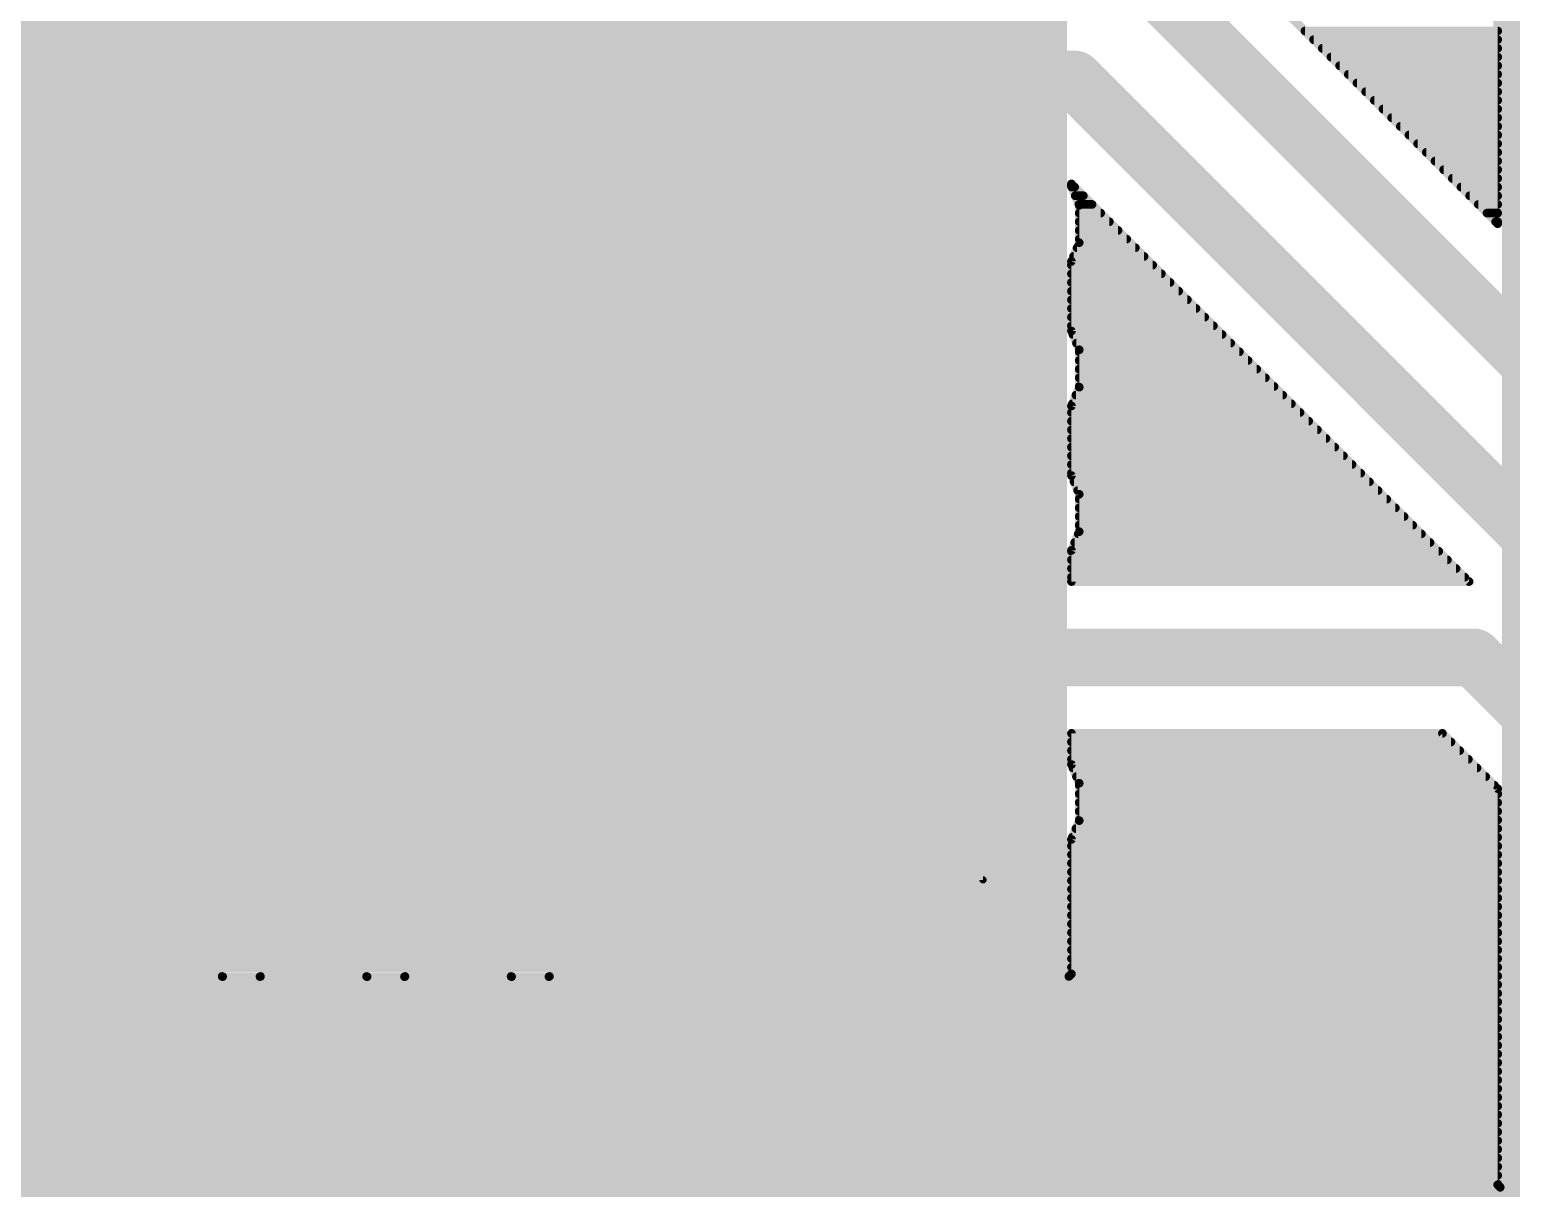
# Model space of a CAD drawing. Extents: x -14 to 106, y -12 to 107.
# Drawn here: x 48.03 to 74.08, y 18.87 to 39.34 of the extents above; entities that cross this region are included whole.
import ezdxf

# ---------------------------------------------------------------- set-up
doc = ezdxf.new("R2010")
doc.units = 0
for name, color, linetype in [('16', 132, 'CONTINUOUS'), ('17', 110, 'CONTINUOUS'), ('21', 253, 'CONTINUOUS'), ('42', 132, 'CONTINUOUS')]:
    doc.layers.add(name, color=color, linetype=linetype)

# ---------------------------------------------------------------- blocks, each defined once
blk = doc.blocks.new('RECT')
blk.add_solid([(-0.5, -0.5), (0.5, -0.5), (-0.5, 0.5), (0.5, 0.5)])
blk = doc.blocks.new('OFFSETP100')
at = {"const_width": 1}
blk.add_lwpolyline([(0, 0), (1, 0)], dxfattribs=at)
at = {"const_width": 0.5}
for points in [[(0, 0.25, 1), (0, -0.25)], [(1, -0.25, 1), (1, 0.25)]]:
    blk.add_lwpolyline(points, format="xyb", dxfattribs=at)

msp = doc.modelspace()

# ---------------------------------------------------------------- linework, layer by layer
at = {"layer": '16'}
for points, const_width in [([(73.844, 35.9313), (67.9779, 41.7974)], 0.1524), ([(75.6277, 32.2607), (66.8468, 41.0416)], 1.016), ([(73.844, 41.1137), (73.844, 35.9313)], 0.1524), ([(70.4561, 39.3192), (73.844, 39.3192)], 0.1524), ([(70.6085, 39.1668), (73.844, 39.1668)], 0.1524), ([(70.7609, 39.0144), (73.844, 39.0144)], 0.1524), ([(66.4022, 38.4672), (63.1855, 38.4672)], 1.016), ([(77.6125, 27.2569), (66.4022, 38.4672)], 1.016), ([(70.9133, 38.862), (73.844, 38.862)], 0.1524), ([(71.0657, 38.7096), (73.844, 38.7096)], 0.1524), ([(71.2181, 38.5572), (73.844, 38.5572)], 0.1524), ([(71.3705, 38.4048), (73.844, 38.4048)], 0.1524), ([(71.5229, 38.2524), (73.844, 38.2524)], 0.1524), ([(71.6753, 38.1), (73.844, 38.1)], 0.1524), ([(71.8277, 37.9476), (73.844, 37.9476)], 0.1524), ([(71.9801, 37.7952), (73.844, 37.7952)], 0.1524), ([(72.1325, 37.6428), (73.844, 37.6428)], 0.1524), ([(72.2849, 37.4904), (73.844, 37.4904)], 0.1524), ([(72.4373, 37.338), (73.844, 37.338)], 0.1524), ([(72.5897, 37.1856), (73.844, 37.1856)], 0.1524), ([(72.7421, 37.0332), (73.844, 37.0332)], 0.1524), ([(72.8945, 36.8808), (73.844, 36.8808)], 0.1524), ([(73.0469, 36.7284), (73.844, 36.7284)], 0.1524), ([(66.3503, 36.585), (66.3503, 36.6323)], 0.1524), ([(66.3503, 36.6323), (73.3412, 29.6414)], 0.1524), ([(66.4867, 36.2556), (66.3503, 36.585)], 0.1524), ([(66.354, 36.576), (66.4066, 36.576)], 0.1524), ([(66.4171, 36.4236), (66.559, 36.4236)], 0.1524), ([(73.1993, 36.576), (73.844, 36.576)], 0.1524), ([(73.3517, 36.4236), (73.844, 36.4236)], 0.1524), ([(66.4803, 36.2712), (66.7114, 36.2712)], 0.1524), ([(66.4867, 35.5988), (66.4867, 36.2556)], 0.1524), ([(73.5041, 36.2712), (73.844, 36.2712)], 0.1524), ([(66.4867, 36.1188), (66.8638, 36.1188)], 0.1524), ([(66.4867, 35.9664), (67.0162, 35.9664)], 0.1524), ([(73.6565, 36.1188), (73.844, 36.1188)], 0.1524), ([(73.8089, 35.9664), (73.844, 35.9664)], 0.1524), ([(66.4867, 35.814), (67.1686, 35.814)], 0.1524), ([(66.4867, 35.6616), (67.321, 35.6616)], 0.1524), ([(66.3503, 35.2694), (66.4867, 35.5988)], 0.1524), ([(66.3865, 35.3568), (67.6258, 35.3568)], 0.1524), ([(66.4496, 35.5092), (67.4734, 35.5092)], 0.1524), ([(66.3503, 34.045), (66.3503, 35.2694)], 0.1524), ([(66.3503, 35.2044), (67.7782, 35.2044)], 0.1524), ([(66.3503, 35.052), (67.9306, 35.052)], 0.1524), ([(66.3503, 34.8996), (68.083, 34.8996)], 0.1524), ([(66.3503, 34.7472), (68.2354, 34.7472)], 0.1524), ([(66.3503, 34.5948), (68.3878, 34.5948)], 0.1524), ([(66.3503, 34.4424), (68.5402, 34.4424)], 0.1524), ([(66.3503, 34.29), (68.6926, 34.29)], 0.1524), ([(66.3503, 34.1376), (68.845, 34.1376)], 0.1524), ([(66.4867, 33.7156), (66.3503, 34.045)], 0.1524), ([(66.375, 33.9852), (68.9974, 33.9852)], 0.1524), ([(66.4382, 33.8328), (69.1498, 33.8328)], 0.1524), ([(66.4867, 33.0588), (66.4867, 33.7156)], 0.1524), ([(66.4867, 33.6804), (69.3022, 33.6804)], 0.1524), ([(66.4867, 33.528), (69.4546, 33.528)], 0.1524), ([(66.4867, 33.3756), (69.607, 33.3756)], 0.1524), ([(66.3503, 32.7294), (66.4867, 33.0588)], 0.1524), ([(66.4867, 33.2232), (69.7594, 33.2232)], 0.1524), ([(66.4867, 33.0708), (69.9118, 33.0708)], 0.1524), ([(66.3654, 32.766), (70.2166, 32.766)], 0.1524), ([(66.4286, 32.9184), (70.0642, 32.9184)], 0.1524), ([(66.3503, 31.505), (66.3503, 32.7294)], 0.1524), ([(66.3503, 32.6136), (70.369, 32.6136)], 0.1524), ([(66.3503, 32.4612), (70.5214, 32.4612)], 0.1524), ([(66.3503, 32.3088), (70.6738, 32.3088)], 0.1524), ([(66.3503, 32.1564), (70.8262, 32.1564)], 0.1524), ([(66.3503, 32.004), (70.9786, 32.004)], 0.1524), ([(66.3503, 31.8516), (71.131, 31.8516)], 0.1524), ([(66.3503, 31.6992), (71.2834, 31.6992)], 0.1524), ([(66.3503, 31.5468), (71.4358, 31.5468)], 0.1524), ([(66.4867, 31.1756), (66.3503, 31.505)], 0.1524), ([(66.3961, 31.3944), (71.5882, 31.3944)], 0.1524), ([(66.4592, 31.242), (71.7406, 31.242)], 0.1524), ([(66.4867, 30.5188), (66.4867, 31.1756)], 0.1524), ([(66.4867, 31.0896), (71.893, 31.0896)], 0.1524), ([(66.4867, 30.9372), (72.0454, 30.9372)], 0.1524), ([(66.4867, 30.7848), (72.1978, 30.7848)], 0.1524), ([(66.3503, 30.1894), (66.4867, 30.5188)], 0.1524), ([(66.4706, 30.48), (72.5026, 30.48)], 0.1524), ([(66.4867, 30.6324), (72.3502, 30.6324)], 0.1524), ([(66.3503, 29.6414), (66.3503, 30.1894)], 0.1524), ([(66.3503, 30.1752), (72.8074, 30.1752)], 0.1524), ([(66.4075, 30.3276), (72.655, 30.3276)], 0.1524), ([(66.3503, 30.0228), (72.9598, 30.0228)], 0.1524), ([(66.3503, 29.8704), (73.1122, 29.8704)], 0.1524), ([(66.3503, 29.718), (73.2646, 29.718)], 0.1524), ([(73.3412, 29.6414), (66.3503, 29.6414)], 0.1524), ([(63.1855, 28.3072), (73.4252, 28.3072)], 1.016), ([(73.4252, 28.3072), (79.4793, 22.2531)], 1.016), ([(66.3503, 26.425), (66.3503, 26.973)], 0.1524), ([(66.3503, 26.973), (72.8725, 26.973)], 0.1524), ([(66.3503, 26.8224), (73.0231, 26.8224)], 0.1524), ([(72.8725, 26.973), (73.844, 26.0015)], 0.1524), ([(66.3503, 26.67), (73.1755, 26.67)], 0.1524), ([(66.3503, 26.5176), (73.3279, 26.5176)], 0.1524), ([(66.4867, 26.0956), (66.3503, 26.425)], 0.1524), ([(66.375, 26.3652), (73.4803, 26.3652)], 0.1524), ([(66.4382, 26.2128), (73.6327, 26.2128)], 0.1524), ([(66.4867, 25.4388), (66.4867, 26.0956)], 0.1524), ([(66.4867, 26.0604), (73.7851, 26.0604)], 0.1524), ([(73.844, 26.0015), (73.844, 19.0371)], 0.1524), ([(66.4867, 25.908), (73.844, 25.908)], 0.1524), ([(66.4867, 25.7556), (73.844, 25.7556)], 0.1524), ([(66.4867, 25.6032), (73.844, 25.6032)], 0.1524), ([(66.3503, 25.1094), (66.4867, 25.4388)], 0.1524), ([(66.4286, 25.2984), (73.844, 25.2984)], 0.1524), ([(66.4867, 25.4508), (73.844, 25.4508)], 0.1524), ([(66.3503, 22.744), (66.3503, 25.1094)], 0.1524), ([(66.3503, 24.9936), (73.844, 24.9936)], 0.1524), ([(66.3654, 25.146), (73.844, 25.146)], 0.1524), ([(66.3503, 24.8412), (73.844, 24.8412)], 0.1524), ([(66.3503, 24.6888), (73.844, 24.6888)], 0.1524), ([(66.3503, 24.5364), (73.844, 24.5364)], 0.1524), ([(66.3503, 24.384), (73.844, 24.384)], 0.1524), ([(66.3503, 24.2316), (73.844, 24.2316)], 0.1524), ([(66.3503, 24.0792), (73.844, 24.0792)], 0.1524), ([(66.3503, 23.9268), (73.844, 23.9268)], 0.1524), ([(66.3503, 23.7744), (73.844, 23.7744)], 0.1524), ([(66.3503, 23.622), (73.844, 23.622)], 0.1524), ([(66.3503, 23.4696), (73.844, 23.4696)], 0.1524), ([(66.3503, 23.3172), (73.844, 23.3172)], 0.1524), ([(66.3503, 23.1648), (73.844, 23.1648)], 0.1524), ([(66.3503, 23.0124), (73.844, 23.0124)], 0.1524), ([(66.3503, 22.86), (73.844, 22.86)], 0.1524), ([(41.7982, 22.6994), (51.4188, 22.6994)], 0.1524), ([(51.4188, 22.6994), (51.4271, 22.696)], 0.1524), ([(51.4271, 22.696), (52.0839, 22.696)], 0.1524), ([(52.0839, 22.696), (52.0922, 22.6994)], 0.1524), ([(52.0922, 22.6994), (53.9588, 22.6994)], 0.1524), ([(53.9588, 22.6994), (53.9671, 22.696)], 0.1524), ([(53.9671, 22.696), (54.6239, 22.696)], 0.1524), ([(54.6239, 22.696), (54.6322, 22.6994)], 0.1524), ([(54.6322, 22.6994), (56.4988, 22.6994)], 0.1524), ([(56.4988, 22.6994), (56.5071, 22.696)], 0.1524), ([(56.5071, 22.696), (57.1639, 22.696)], 0.1524), ([(57.1639, 22.696), (57.1722, 22.6994)], 0.1524), ([(57.1722, 22.6994), (66.3056, 22.6994)], 0.1524), ([(66.3056, 22.6994), (66.3503, 22.744)], 0.1524), ([(66.3138, 22.7076), (73.844, 22.7076)], 0.1524), ([(34.6858, 22.5552), (73.844, 22.5552)], 0.1524), ([(34.6858, 22.4028), (73.844, 22.4028)], 0.1524), ([(34.6858, 22.2504), (73.844, 22.2504)], 0.1524), ([(34.6858, 22.098), (73.844, 22.098)], 0.1524), ([(34.6858, 21.9456), (73.844, 21.9456)], 0.1524), ([(34.6858, 21.7932), (73.844, 21.7932)], 0.1524), ([(34.6858, 21.6408), (73.844, 21.6408)], 0.1524), ([(34.6858, 21.4884), (73.844, 21.4884)], 0.1524), ([(34.6858, 21.336), (73.844, 21.336)], 0.1524), ([(34.6858, 21.1836), (73.844, 21.1836)], 0.1524), ([(34.6858, 21.0312), (73.844, 21.0312)], 0.1524), ([(34.6858, 20.8788), (73.844, 20.8788)], 0.1524), ([(34.6858, 20.7264), (73.844, 20.7264)], 0.1524), ([(34.6858, 20.574), (73.844, 20.574)], 0.1524), ([(34.6858, 20.4216), (73.844, 20.4216)], 0.1524), ([(34.6858, 20.2692), (73.844, 20.2692)], 0.1524), ([(34.6858, 20.1168), (73.844, 20.1168)], 0.1524), ([(34.6858, 19.9644), (73.844, 19.9644)], 0.1524), ([(34.6858, 19.812), (73.844, 19.812)], 0.1524), ([(1.0922, 19.5072), (73.844, 19.5072)], 0.1524), ([(34.6507, 19.6596), (73.844, 19.6596)], 0.1524), ([(1.0922, 19.3548), (73.844, 19.3548)], 0.1524), ([(1.0922, 19.2024), (73.844, 19.2024)], 0.1524), ([(1.0922, 19.05), (73.844, 19.05)], 0.1524), ([(73.844, 19.0371), (73.8886, 18.9925)], 0.1524), ([(73.8886, 18.9925), (84.4858, 18.9925)], 0.1524), ([(1.0922, 18.8976), (103.6066, 18.8976)], 0.1524)]:
    msp.add_lwpolyline(points, dxfattribs=dict(at, const_width=const_width))
for points, const_width in [([(70.4561, 39.3573, 1), (70.4561, 39.2811)], 0.0762), ([(73.844, 39.2811, 1), (73.844, 39.3573)], 0.0762), ([(70.6085, 39.2049, 1), (70.6085, 39.1287)], 0.0762), ([(70.7609, 39.0525, 1), (70.7609, 38.9763)], 0.0762), ([(73.844, 39.1287, 1), (73.844, 39.2049)], 0.0762), ([(73.844, 38.9763, 1), (73.844, 39.0525)], 0.0762), ([(63.1855, 38.7212, 1), (63.1855, 38.2132)], 0.508), ([(66.5818, 38.6468, 1), (66.2226, 38.2876)], 0.508), ([(66.4022, 38.2132, 1), (66.4022, 38.7212)], 0.508), ([(70.9133, 38.9001, 1), (70.9133, 38.8239)], 0.0762), ([(73.844, 38.8239, 1), (73.844, 38.9001)], 0.0762), ([(71.0657, 38.7477, 1), (71.0657, 38.6715)], 0.0762), ([(71.2181, 38.5953, 1), (71.2181, 38.5191)], 0.0762), ([(73.844, 38.6715, 1), (73.844, 38.7477)], 0.0762), ([(73.844, 38.5191, 1), (73.844, 38.5953)], 0.0762), ([(71.3705, 38.4429, 1), (71.3705, 38.3667)], 0.0762), ([(71.5229, 38.2905, 1), (71.5229, 38.2143)], 0.0762), ([(73.844, 38.3667, 1), (73.844, 38.4429)], 0.0762), ([(73.844, 38.2143, 1), (73.844, 38.2905)], 0.0762), ([(71.6753, 38.1381, 1), (71.6753, 38.0619)], 0.0762), ([(73.844, 38.0619, 1), (73.844, 38.1381)], 0.0762), ([(71.8277, 37.9857, 1), (71.8277, 37.9095)], 0.0762), ([(71.9801, 37.8333, 1), (71.9801, 37.7571)], 0.0762), ([(73.844, 37.9095, 1), (73.844, 37.9857)], 0.0762), ([(73.844, 37.7571, 1), (73.844, 37.8333)], 0.0762), ([(72.1325, 37.6809, 1), (72.1325, 37.6047)], 0.0762), ([(72.2849, 37.5285, 1), (72.2849, 37.4523)], 0.0762), ([(73.844, 37.6047, 1), (73.844, 37.6809)], 0.0762), ([(73.844, 37.4523, 1), (73.844, 37.5285)], 0.0762), ([(72.4373, 37.3761, 1), (72.4373, 37.2999)], 0.0762), ([(72.5897, 37.2237, 1), (72.5897, 37.1475)], 0.0762), ([(73.844, 37.2999, 1), (73.844, 37.3761)], 0.0762), ([(73.844, 37.1475, 1), (73.844, 37.2237)], 0.0762), ([(72.7421, 37.0713, 1), (72.7421, 36.9951)], 0.0762), ([(73.844, 36.9951, 1), (73.844, 37.0713)], 0.0762), ([(72.8945, 36.9189, 1), (72.8945, 36.8427)], 0.0762), ([(73.0469, 36.7665, 1), (73.0469, 36.6903)], 0.0762), ([(73.844, 36.8427, 1), (73.844, 36.9189)], 0.0762), ([(73.844, 36.6903, 1), (73.844, 36.7665)], 0.0762), ([(66.3772, 36.6593, 1), (66.3233, 36.6054)], 0.0762), ([(66.3884, 36.6323, 1), (66.3122, 36.6323)], 0.0762), ([(66.3855, 36.5996, 1), (66.3151, 36.5704)], 0.0762), ([(66.3122, 36.585, 1), (66.3884, 36.585)], 0.0762), ([(66.354, 36.6141, 1), (66.354, 36.5379)], 0.0762), ([(66.4171, 36.4617, 1), (66.4171, 36.3855)], 0.0762), ([(66.4066, 36.5379, 1), (66.4066, 36.6141)], 0.0762), ([(66.559, 36.3855, 1), (66.559, 36.4617)], 0.0762), ([(73.1993, 36.6141, 1), (73.1993, 36.5379)], 0.0762), ([(73.3517, 36.4617, 1), (73.3517, 36.3855)], 0.0762), ([(73.844, 36.5379, 1), (73.844, 36.6141)], 0.0762), ([(73.844, 36.3855, 1), (73.844, 36.4617)], 0.0762), ([(66.4803, 36.3093, 1), (66.4803, 36.2331)], 0.0762), ([(66.5248, 36.2556, 1), (66.4486, 36.2556)], 0.0762), ([(66.4515, 36.2411, 1), (66.5219, 36.2702)], 0.0762), ([(66.7114, 36.2331, 1), (66.7114, 36.3093)], 0.0762), ([(73.5041, 36.3093, 1), (73.5041, 36.2331)], 0.0762), ([(73.844, 36.2331, 1), (73.844, 36.3093)], 0.0762), ([(66.4867, 36.1569, 1), (66.4867, 36.0807)], 0.0762), ([(66.4867, 36.0045, 1), (66.4867, 35.9283)], 0.0762), ([(66.8638, 36.0807, 1), (66.8638, 36.1569)], 0.0762), ([(67.0162, 35.9283, 1), (67.0162, 36.0045)], 0.0762), ([(73.6565, 36.1569, 1), (73.6565, 36.0807)], 0.0762), ([(73.8089, 36.0045, 1), (73.8089, 35.9283)], 0.0762), ([(73.8059, 35.9313, 1), (73.8821, 35.9313)], 0.0762), ([(73.8171, 35.9043, 1), (73.8709, 35.9582)], 0.0762), ([(73.844, 36.0807, 1), (73.844, 36.1569)], 0.0762), ([(73.844, 35.9283, 1), (73.844, 36.0045)], 0.0762), ([(66.4867, 35.8521, 1), (66.4867, 35.7759)], 0.0762), ([(66.4867, 35.6997, 1), (66.4867, 35.6235)], 0.0762), ([(67.1686, 35.7759, 1), (67.1686, 35.8521)], 0.0762), ([(67.321, 35.6235, 1), (67.321, 35.6997)], 0.0762), ([(66.3865, 35.3949, 1), (66.3865, 35.3187)], 0.0762), ([(66.4496, 35.5473, 1), (66.4496, 35.4711)], 0.0762), ([(66.4486, 35.5988, 1), (66.5248, 35.5988)], 0.0762), ([(66.5219, 35.5842, 1), (66.4515, 35.6133)], 0.0762), ([(67.4734, 35.4711, 1), (67.4734, 35.5473)], 0.0762), ([(67.6258, 35.3187, 1), (67.6258, 35.3949)], 0.0762), ([(66.3884, 35.2694, 1), (66.3122, 35.2694)], 0.0762), ([(66.3151, 35.284, 1), (66.3855, 35.2548)], 0.0762), ([(66.3503, 35.2425, 1), (66.3503, 35.1663)], 0.0762), ([(67.7782, 35.1663, 1), (67.7782, 35.2425)], 0.0762), ([(66.3503, 35.0901, 1), (66.3503, 35.0139)], 0.0762), ([(66.3503, 34.9377, 1), (66.3503, 34.8615)], 0.0762), ([(67.9306, 35.0139, 1), (67.9306, 35.0901)], 0.0762), ([(68.083, 34.8615, 1), (68.083, 34.9377)], 0.0762), ([(66.3503, 34.7853, 1), (66.3503, 34.7091)], 0.0762), ([(66.3503, 34.6329, 1), (66.3503, 34.5567)], 0.0762), ([(68.2354, 34.7091, 1), (68.2354, 34.7853)], 0.0762), ([(68.3878, 34.5567, 1), (68.3878, 34.6329)], 0.0762), ([(66.3503, 34.4805, 1), (66.3503, 34.4043)], 0.0762), ([(68.5402, 34.4043, 1), (68.5402, 34.4805)], 0.0762), ([(66.3503, 34.3281, 1), (66.3503, 34.2519)], 0.0762), ([(66.3503, 34.1757, 1), (66.3503, 34.0995)], 0.0762), ([(68.6926, 34.2519, 1), (68.6926, 34.3281)], 0.0762), ([(68.845, 34.0995, 1), (68.845, 34.1757)], 0.0762), ([(66.3855, 34.0596, 1), (66.3151, 34.0304)], 0.0762), ([(66.3122, 34.045, 1), (66.3884, 34.045)], 0.0762), ([(66.375, 34.0233, 1), (66.375, 33.9471)], 0.0762), ([(66.4382, 33.8709, 1), (66.4382, 33.7947)], 0.0762), ([(68.9974, 33.9471, 1), (68.9974, 34.0233)], 0.0762), ([(69.1498, 33.7947, 1), (69.1498, 33.8709)], 0.0762), ([(66.5248, 33.7156, 1), (66.4486, 33.7156)], 0.0762), ([(66.4867, 33.7185, 1), (66.4867, 33.6423)], 0.0762), ([(66.4515, 33.7011, 1), (66.5219, 33.7302)], 0.0762), ([(69.3022, 33.6423, 1), (69.3022, 33.7185)], 0.0762), ([(66.4867, 33.5661, 1), (66.4867, 33.4899)], 0.0762), ([(66.4867, 33.4137, 1), (66.4867, 33.3375)], 0.0762), ([(69.4546, 33.4899, 1), (69.4546, 33.5661)], 0.0762), ([(69.607, 33.3375, 1), (69.607, 33.4137)], 0.0762), ([(66.4867, 33.2613, 1), (66.4867, 33.1851)], 0.0762), ([(66.4867, 33.1089, 1), (66.4867, 33.0327)], 0.0762), ([(66.4486, 33.0588, 1), (66.5248, 33.0588)], 0.0762), ([(66.5219, 33.0442, 1), (66.4515, 33.0733)], 0.0762), ([(69.7594, 33.1851, 1), (69.7594, 33.2613)], 0.0762), ([(69.9118, 33.0327, 1), (69.9118, 33.1089)], 0.0762), ([(66.3654, 32.8041, 1), (66.3654, 32.7279)], 0.0762), ([(66.4286, 32.9565, 1), (66.4286, 32.8803)], 0.0762), ([(70.0642, 32.8803, 1), (70.0642, 32.9565)], 0.0762), ([(70.2166, 32.7279, 1), (70.2166, 32.8041)], 0.0762), ([(66.3884, 32.7294, 1), (66.3122, 32.7294)], 0.0762), ([(66.3151, 32.744, 1), (66.3855, 32.7148)], 0.0762), ([(66.3503, 32.6517, 1), (66.3503, 32.5755)], 0.0762), ([(70.369, 32.5755, 1), (70.369, 32.6517)], 0.0762), ([(66.3503, 32.4993, 1), (66.3503, 32.4231)], 0.0762), ([(66.3503, 32.3469, 1), (66.3503, 32.2707)], 0.0762), ([(70.5214, 32.4231, 1), (70.5214, 32.4993)], 0.0762), ([(70.6738, 32.2707, 1), (70.6738, 32.3469)], 0.0762), ([(66.3503, 32.1945, 1), (66.3503, 32.1183)], 0.0762), ([(66.3503, 32.0421, 1), (66.3503, 31.9659)], 0.0762), ([(70.8262, 32.1183, 1), (70.8262, 32.1945)], 0.0762), ([(70.9786, 31.9659, 1), (70.9786, 32.0421)], 0.0762), ([(66.3503, 31.8897, 1), (66.3503, 31.8135)], 0.0762), ([(71.131, 31.8135, 1), (71.131, 31.8897)], 0.0762), ([(66.3503, 31.7373, 1), (66.3503, 31.6611)], 0.0762), ([(66.3503, 31.5849, 1), (66.3503, 31.5087)], 0.0762), ([(66.3855, 31.5196, 1), (66.3151, 31.4904)], 0.0762), ([(66.3122, 31.505, 1), (66.3884, 31.505)], 0.0762), ([(71.2834, 31.6611, 1), (71.2834, 31.7373)], 0.0762), ([(71.4358, 31.5087, 1), (71.4358, 31.5849)], 0.0762), ([(66.3961, 31.4325, 1), (66.3961, 31.3563)], 0.0762), ([(66.4592, 31.2801, 1), (66.4592, 31.2039)], 0.0762), ([(71.5882, 31.3563, 1), (71.5882, 31.4325)], 0.0762), ([(71.7406, 31.2039, 1), (71.7406, 31.2801)], 0.0762), ([(66.5248, 31.1756, 1), (66.4486, 31.1756)], 0.0762), ([(66.4867, 31.1277, 1), (66.4867, 31.0515)], 0.0762), ([(66.4867, 30.9753, 1), (66.4867, 30.8991)], 0.0762), ([(66.4515, 31.1611, 1), (66.5219, 31.1902)], 0.0762), ([(71.893, 31.0515, 1), (71.893, 31.1277)], 0.0762), ([(72.0454, 30.8991, 1), (72.0454, 30.9753)], 0.0762), ([(66.4867, 30.8229, 1), (66.4867, 30.7467)], 0.0762), ([(72.1978, 30.7467, 1), (72.1978, 30.8229)], 0.0762), ([(66.4706, 30.5181, 1), (66.4706, 30.4419)], 0.0762), ([(66.4867, 30.6705, 1), (66.4867, 30.5943)], 0.0762), ([(66.4486, 30.5188, 1), (66.5248, 30.5188)], 0.0762), ([(66.5219, 30.5042, 1), (66.4515, 30.5333)], 0.0762), ([(72.3502, 30.5943, 1), (72.3502, 30.6705)], 0.0762), ([(72.5026, 30.4419, 1), (72.5026, 30.5181)], 0.0762), ([(66.3884, 30.1894, 1), (66.3122, 30.1894)], 0.0762), ([(66.3503, 30.2133, 1), (66.3503, 30.1371)], 0.0762), ([(66.3151, 30.204, 1), (66.3855, 30.1748)], 0.0762), ([(66.4075, 30.3657, 1), (66.4075, 30.2895)], 0.0762), ([(72.655, 30.2895, 1), (72.655, 30.3657)], 0.0762), ([(72.8074, 30.1371, 1), (72.8074, 30.2133)], 0.0762), ([(66.3503, 30.0609, 1), (66.3503, 29.9847)], 0.0762), ([(72.9598, 29.9847, 1), (72.9598, 30.0609)], 0.0762), ([(66.3503, 29.9085, 1), (66.3503, 29.8323)], 0.0762), ([(66.3503, 29.7561, 1), (66.3503, 29.6799)], 0.0762), ([(66.3503, 29.6795, 1), (66.3503, 29.6033)], 0.0762), ([(73.1122, 29.8323, 1), (73.1122, 29.9085)], 0.0762), ([(73.2646, 29.6799, 1), (73.2646, 29.7561)], 0.0762), ([(73.3143, 29.6145, 1), (73.3681, 29.6683)], 0.0762), ([(73.3412, 29.6033, 1), (73.3412, 29.6795)], 0.0762), ([(66.3122, 29.6414, 1), (66.3884, 29.6414)], 0.0762), ([(63.1855, 28.5612, 1), (63.1855, 28.0532)], 0.508), ([(73.6048, 28.4868, 1), (73.2456, 28.1276)], 0.508), ([(73.4252, 28.0532, 1), (73.4252, 28.5612)], 0.508), ([(66.3884, 26.973, 1), (66.3122, 26.973)], 0.0762), ([(66.3503, 27.0111, 1), (66.3503, 26.9349)], 0.0762), ([(66.3503, 26.8605, 1), (66.3503, 26.7843)], 0.0762), ([(72.8995, 26.9999, 1), (72.8456, 26.9461)], 0.0762), ([(72.8725, 26.9349, 1), (72.8725, 27.0111)], 0.0762), ([(73.0231, 26.7843, 1), (73.0231, 26.8605)], 0.0762), ([(66.3503, 26.7081, 1), (66.3503, 26.6319)], 0.0762), ([(66.3503, 26.5557, 1), (66.3503, 26.4795)], 0.0762), ([(73.1755, 26.6319, 1), (73.1755, 26.7081)], 0.0762), ([(73.3279, 26.4795, 1), (73.3279, 26.5557)], 0.0762), ([(66.3855, 26.4396, 1), (66.3151, 26.4104)], 0.0762), ([(66.3122, 26.425, 1), (66.3884, 26.425)], 0.0762), ([(66.375, 26.4033, 1), (66.375, 26.3271)], 0.0762), ([(73.4803, 26.3271, 1), (73.4803, 26.4033)], 0.0762), ([(66.4382, 26.2509, 1), (66.4382, 26.1747)], 0.0762), ([(66.5248, 26.0956, 1), (66.4486, 26.0956)], 0.0762), ([(66.4867, 26.0985, 1), (66.4867, 26.0223)], 0.0762), ([(66.4515, 26.0811, 1), (66.5219, 26.1102)], 0.0762), ([(73.6327, 26.1747, 1), (73.6327, 26.2509)], 0.0762), ([(73.7851, 26.0223, 1), (73.7851, 26.0985)], 0.0762), ([(73.8821, 26.0015, 1), (73.8059, 26.0015)], 0.0762), ([(73.8171, 25.9746, 1), (73.8709, 26.0285)], 0.0762), ([(66.4867, 25.9461, 1), (66.4867, 25.8699)], 0.0762), ([(66.4867, 25.7937, 1), (66.4867, 25.7175)], 0.0762), ([(73.844, 25.8699, 1), (73.844, 25.9461)], 0.0762), ([(73.844, 25.7175, 1), (73.844, 25.7937)], 0.0762), ([(66.4867, 25.6413, 1), (66.4867, 25.5651)], 0.0762), ([(73.844, 25.5651, 1), (73.844, 25.6413)], 0.0762), ([(66.4286, 25.3365, 1), (66.4286, 25.2603)], 0.0762), ([(66.4867, 25.4889, 1), (66.4867, 25.4127)], 0.0762), ([(66.4486, 25.4388, 1), (66.5248, 25.4388)], 0.0762), ([(66.5219, 25.4242, 1), (66.4515, 25.4533)], 0.0762), ([(73.844, 25.4127, 1), (73.844, 25.4889)], 0.0762), ([(73.844, 25.2603, 1), (73.844, 25.3365)], 0.0762), ([(66.3884, 25.1094, 1), (66.3122, 25.1094)], 0.0762), ([(66.3151, 25.124, 1), (66.3855, 25.0948)], 0.0762), ([(66.3503, 25.0317, 1), (66.3503, 24.9555)], 0.0762), ([(66.3654, 25.1841, 1), (66.3654, 25.1079)], 0.0762), ([(73.844, 25.1079, 1), (73.844, 25.1841)], 0.0762), ([(73.844, 24.9555, 1), (73.844, 25.0317)], 0.0762), ([(66.3503, 24.8793, 1), (66.3503, 24.8031)], 0.0762), ([(66.3503, 24.7269, 1), (66.3503, 24.6507)], 0.0762), ([(73.844, 24.8031, 1), (73.844, 24.8793)], 0.0762), ([(73.844, 24.6507, 1), (73.844, 24.7269)], 0.0762), ([(66.3503, 24.5745, 1), (66.3503, 24.4983)], 0.0762), ([(73.844, 24.4983, 1), (73.844, 24.5745)], 0.0762), ([(66.3503, 24.4221, 1), (66.3503, 24.3459)], 0.0762), ([(66.3503, 24.2697, 1), (66.3503, 24.1935)], 0.0762), ([(73.844, 24.3459, 1), (73.844, 24.4221)], 0.0762), ([(73.844, 24.1935, 1), (73.844, 24.2697)], 0.0762), ([(66.3503, 24.1173, 1), (66.3503, 24.0411)], 0.0762), ([(66.3503, 23.9649, 1), (66.3503, 23.8887)], 0.0762), ([(73.844, 24.0411, 1), (73.844, 24.1173)], 0.0762), ([(73.844, 23.8887, 1), (73.844, 23.9649)], 0.0762), ([(66.3503, 23.8125, 1), (66.3503, 23.7363)], 0.0762), ([(73.844, 23.7363, 1), (73.844, 23.8125)], 0.0762), ([(66.3503, 23.6601, 1), (66.3503, 23.5839)], 0.0762), ([(66.3503, 23.5077, 1), (66.3503, 23.4315)], 0.0762), ([(73.844, 23.5839, 1), (73.844, 23.6601)], 0.0762), ([(73.844, 23.4315, 1), (73.844, 23.5077)], 0.0762), ([(66.3503, 23.3553, 1), (66.3503, 23.2791)], 0.0762), ([(66.3503, 23.2029, 1), (66.3503, 23.1267)], 0.0762), ([(73.844, 23.2791, 1), (73.844, 23.3553)], 0.0762), ([(73.844, 23.1267, 1), (73.844, 23.2029)], 0.0762), ([(66.3503, 23.0505, 1), (66.3503, 22.9743)], 0.0762), ([(66.3503, 22.8981, 1), (66.3503, 22.8219)], 0.0762), ([(73.844, 22.9743, 1), (73.844, 23.0505)], 0.0762), ([(73.844, 22.8219, 1), (73.844, 22.8981)], 0.0762), ([(51.4334, 22.7346, 1), (51.4042, 22.6642)], 0.0762), ([(51.4271, 22.7341, 1), (51.4271, 22.6579)], 0.0762), ([(51.4125, 22.6608, 1), (51.4416, 22.7312)], 0.0762), ([(51.4188, 22.6613, 1), (51.4188, 22.7375)], 0.0762), ([(52.0694, 22.7312, 1), (52.0985, 22.6608)], 0.0762), ([(52.0922, 22.7375, 1), (52.0922, 22.6613)], 0.0762), ([(52.1068, 22.6642, 1), (52.0776, 22.7346)], 0.0762), ([(52.0839, 22.6579, 1), (52.0839, 22.7341)], 0.0762), ([(53.9734, 22.7346, 1), (53.9442, 22.6642)], 0.0762), ([(53.9671, 22.7341, 1), (53.9671, 22.6579)], 0.0762), ([(53.9525, 22.6608, 1), (53.9816, 22.7312)], 0.0762), ([(53.9588, 22.6613, 1), (53.9588, 22.7375)], 0.0762), ([(54.6094, 22.7312, 1), (54.6385, 22.6608)], 0.0762), ([(54.6322, 22.7375, 1), (54.6322, 22.6613)], 0.0762), ([(54.6468, 22.6642, 1), (54.6176, 22.7346)], 0.0762), ([(54.6239, 22.6579, 1), (54.6239, 22.7341)], 0.0762), ([(56.5134, 22.7346, 1), (56.4842, 22.6642)], 0.0762), ([(56.5071, 22.7341, 1), (56.5071, 22.6579)], 0.0762), ([(56.4925, 22.6608, 1), (56.5216, 22.7312)], 0.0762), ([(56.4988, 22.6613, 1), (56.4988, 22.7375)], 0.0762), ([(57.1494, 22.7312, 1), (57.1785, 22.6608)], 0.0762), ([(57.1722, 22.7375, 1), (57.1722, 22.6613)], 0.0762), ([(57.1868, 22.6642, 1), (57.1576, 22.7346)], 0.0762), ([(57.1639, 22.6579, 1), (57.1639, 22.7341)], 0.0762), ([(66.2787, 22.7264, 1), (66.3326, 22.6725)], 0.0762), ([(66.3138, 22.7457, 1), (66.3138, 22.6695)], 0.0762), ([(66.3056, 22.6613, 1), (66.3056, 22.7375)], 0.0762), ([(66.3122, 22.744, 1), (66.3884, 22.744)], 0.0762), ([(66.3772, 22.7171, 1), (66.3233, 22.771)], 0.0762), ([(73.844, 22.6695, 1), (73.844, 22.7457)], 0.0762), ([(73.844, 22.5171, 1), (73.844, 22.5933)], 0.0762), ([(73.844, 22.3647, 1), (73.844, 22.4409)], 0.0762), ([(73.844, 22.2123, 1), (73.844, 22.2885)], 0.0762), ([(73.844, 22.0599, 1), (73.844, 22.1361)], 0.0762), ([(73.844, 21.9075, 1), (73.844, 21.9837)], 0.0762), ([(73.844, 21.7551, 1), (73.844, 21.8313)], 0.0762), ([(73.844, 21.6027, 1), (73.844, 21.6789)], 0.0762), ([(73.844, 21.4503, 1), (73.844, 21.5265)], 0.0762), ([(73.844, 21.2979, 1), (73.844, 21.3741)], 0.0762), ([(73.844, 21.1455, 1), (73.844, 21.2217)], 0.0762), ([(73.844, 20.9931, 1), (73.844, 21.0693)], 0.0762), ([(73.844, 20.8407, 1), (73.844, 20.9169)], 0.0762), ([(73.844, 20.6883, 1), (73.844, 20.7645)], 0.0762), ([(73.844, 20.5359, 1), (73.844, 20.6121)], 0.0762), ([(73.844, 20.3835, 1), (73.844, 20.4597)], 0.0762), ([(73.844, 20.2311, 1), (73.844, 20.3073)], 0.0762), ([(73.844, 20.0787, 1), (73.844, 20.1549)], 0.0762), ([(73.844, 19.9263, 1), (73.844, 20.0025)], 0.0762), ([(73.844, 19.7739, 1), (73.844, 19.8501)], 0.0762), ([(73.844, 19.6215, 1), (73.844, 19.6977)], 0.0762), ([(73.844, 19.4691, 1), (73.844, 19.5453)], 0.0762), ([(73.844, 19.3167, 1), (73.844, 19.3929)], 0.0762), ([(73.844, 19.1643, 1), (73.844, 19.2405)], 0.0762), ([(73.8059, 19.0371, 1), (73.8821, 19.0371)], 0.0762), ([(73.8709, 19.064, 1), (73.8171, 19.0102)], 0.0762), ([(73.844, 19.0119, 1), (73.844, 19.0881)], 0.0762), ([(73.8886, 19.0306, 1), (73.8886, 18.9544)], 0.0762), ([(73.8617, 18.9655, 1), (73.9156, 19.0194)], 0.0762)]:
    msp.add_lwpolyline(points, format="xyb", dxfattribs=dict(at, const_width=const_width))
at = {"layer": '21', "const_width": 0.127}
for points in [[(64.7955, 75.3972), (64.7955, 24.3972)], [(64.7955, 24.3972), (43.7955, 24.3972)]]:
    msp.add_lwpolyline(points, dxfattribs=at)
at = {"layer": '21', "const_width": 0.0635}
for points in [[(64.7638, 24.3972, 1), (64.8273, 24.3972)], [(64.7955, 24.3655, 1), (64.7955, 24.429)]]:
    msp.add_lwpolyline(points, format="xyb", dxfattribs=at)

# ---------------------------------------------------------------- block references
at = {"layer": '17', "xscale": 1.65, "yscale": 1.65}
for p in [(63.1855, 38.4672), (63.1855, 38.4672), (63.1855, 35.9272), (63.1855, 35.9272), (63.1855, 33.3872), (63.1855, 33.3872), (63.1855, 30.8472), (63.1855, 30.8472), (63.1855, 28.3072), (63.1855, 28.3072), (63.1855, 25.7672), (63.1855, 25.7672)]:
    msp.add_blockref('OFFSETP100', p, dxfattribs=at)
at = {"layer": '17', "xscale": 1.65, "yscale": 1.65, "rotation": 270}
for p in [(51.7555, 25.9972), (51.7555, 25.9972), (54.2955, 25.9972), (54.2955, 25.9972), (56.8355, 25.9972), (56.8355, 25.9972)]:
    msp.add_blockref('OFFSETP100', p, dxfattribs=at)
at = {"layer": '42'}
for p, xscale, yscale in [((54.0519, 50.3943), 24.4443, 55.2374), ((79.1872, 35.504), 10.5341, 32.8707)]:
    msp.add_blockref('RECT', p, dxfattribs=dict(at, xscale=xscale, yscale=yscale))

doc.saveas('drawing.dxf')
